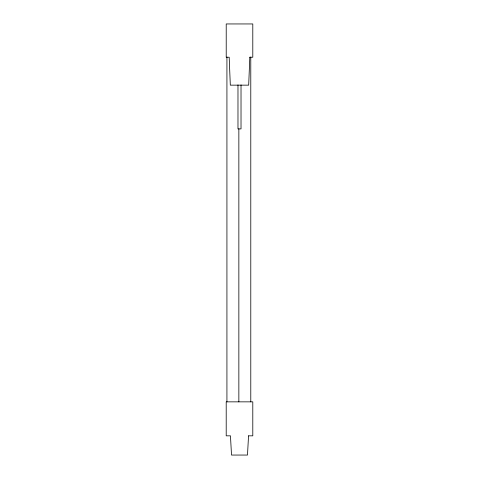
<?xml version="1.0" encoding="UTF-8"?>
<svg xmlns="http://www.w3.org/2000/svg" width="479" height="479" viewBox="0 0 479 479"><rect width="100%" height="100%" fill="white"/><g stroke="black" fill="none" stroke-linecap="round" stroke-linejoin="round"><path stroke-width="0.72" d="M250.786 401.839L250.786 57.049M241.021 84.909L241.021 128.905L237.979 128.905L237.979 84.909M238.853 128.851L238.853 401.839M226.926 57.049L226.926 401.839M249.816 57.223L248.691 85.148L230.309 85.148L229.184 57.223L226.214 57.223L226.214 23.95L252.798 23.95L252.798 57.223L249.816 57.223M248.529 435.836L247.499 455.05L231.501 455.05L230.471 435.836L226.202 435.836L226.202 401.851L252.798 401.851L252.798 435.836L248.529 435.836"/></g></svg>
